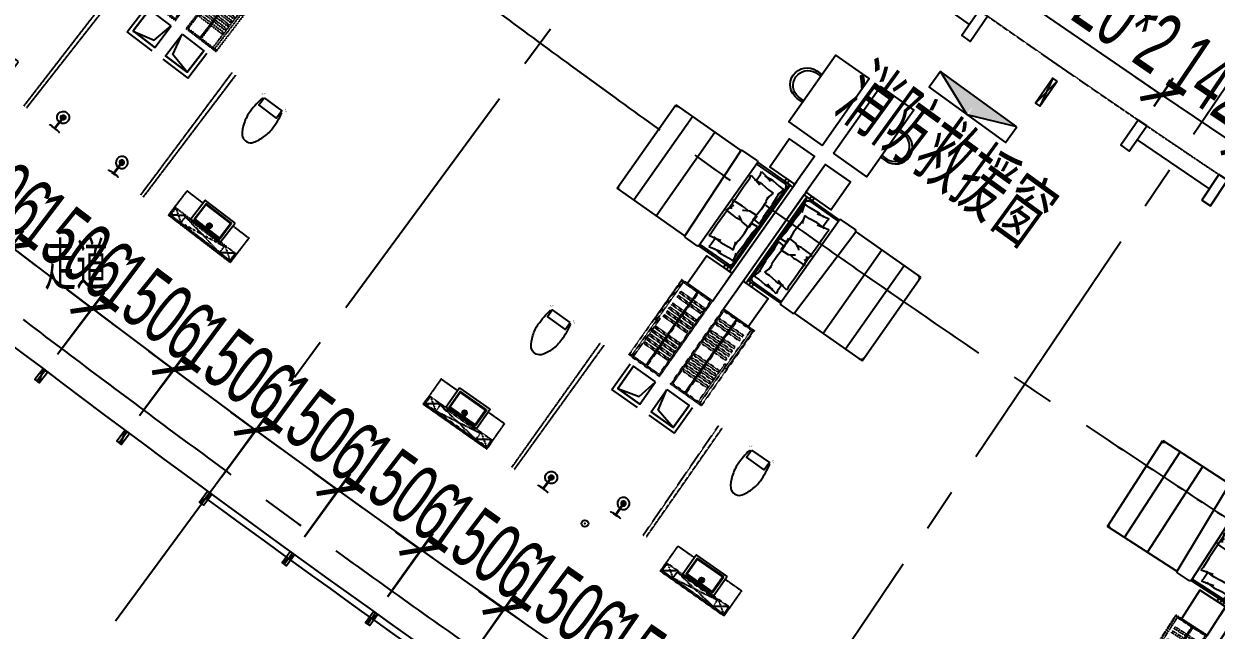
# Model space of a CAD drawing. Extents: x -668578 to 2331563, y -1202445 to 1620273.
# Drawn here: x 1021382 to 1038896, y 103657 to 112567 of the extents above; entities that cross this region are included whole.
import ezdxf

# ---------------------------------------------------------------- set-up
doc = ezdxf.new("R2010")
doc.units = 0
for name, pattern in [('CENTER2', [28.575, 19.05, -3.175, 3.175, -3.175]), ('DASH', [0.35, 0.25, -0.1]), ('XREF-ID.B3$0$DASH', [0.35, 0.25, -0.1])]:
    doc.linetypes.add(name, pattern=pattern)
doc.layers.get('0').update_dxf_attribs({"color": 8})
doc.layers.get('Defpoints').update_dxf_attribs({"color": 8})
for name, color, linetype in [('#文字', 8, 'Continuous'), ('#标注', 8, 'Continuous'), ('#轴线', 8, 'CENTER2'), ('A-AL', 8, 'Continuous'), ('A-BEAM-PLAN-C', 8, 'Continuous'), ('A-DIMS-50', 8, 'Continuous'), ('A-PUB_HATCH', 8, 'Continuous'), ('A-WIND-FRAM', 8, 'Continuous'), ('dim', 8, 'Continuous'), ('LVTRY', 8, 'Continuous'), ('外轮廓', 8, 'Continuous'), ('建-文字', 8, 'Continuous'), ('救援窗', 8, 'Continuous'), ('水-消防-消火栓-标识', 8, 'Continuous')]:
    doc.layers.add(name, color=color, linetype=linetype)
doc.layers.add('Def point', color=8, linetype='Continuous', plot=False)
doc.styles.add('JHZX', font='jrs.shx', dxfattribs={"width": 0.6, "bigfont": 'jhz.shx'})
doc.styles.add('XD2008', font='xd-hzs.shx', dxfattribs={"width": 0.7, "bigfont": 'xd-hztxt.shx'})
doc.styles.add('图纸文字', font='txt.shx', dxfattribs={"width": 0.5, "bigfont": 'HZTXT.shx'})
doc.dimstyles.new('JZBZ-300', dxfattribs={"dimscale": 300, "dimtxt": 3, "dimasz": 1.5, "dimexe": 1, "dimexo": 1, "dimgap": 0.5, "dimtad": 1, "dimdec": 0, "dimdsep": 46, "dimtxsty": 'JHZX', "dimblk1": 'ARCHTICK', "dimblk2": 'ARCHTICK', "dimsah": 1, "dimcen": 0, "dimclrd": 1, "dimclre": 1, "dimclrt": 2, "dimazin": 2, "dimtfac": 1, "dimtdec": 0, "dimtix": 1, "dimtmove": 0, "dimatfit": 3, "dimfxl": 0, "dimtolj": 1, "dimlwd": -1, "dimlwe": -1, "dimarcsym": 0})
doc.dimstyles.new('JZBZ-400', dxfattribs={"dimscale": 400, "dimtxt": 3, "dimasz": 1.5, "dimexe": 1, "dimexo": 1, "dimgap": 0.5, "dimtad": 1, "dimdec": 0, "dimdsep": 46, "dimtxsty": 'JHZX', "dimblk1": 'ARCHTICK', "dimblk2": 'ARCHTICK', "dimsah": 1, "dimcen": 0, "dimclrd": 1, "dimclre": 1, "dimclrt": 2, "dimazin": 2, "dimtfac": 1, "dimtdec": 0, "dimtix": 1, "dimtmove": 0, "dimatfit": 3, "dimfxl": 0, "dimtolj": 1, "dimlwd": -1, "dimlwe": -1, "dimarcsym": 0})

# ---------------------------------------------------------------- blocks, each defined once
blk = doc.blocks.new('_ARCHTICK')
at = {"color": 0, "linetype": 'ByBlock', "const_width": 0.15}
blk.add_lwpolyline([(-0.5, -0.5), (0.5, 0.5)], dxfattribs=at)
blk = doc.blocks.new('*D2918')
at = {"layer": '#标注', "ltscale": 300, "transparency": 16777216}
for p, q in [((52517, 44290), (60086, 50671)), ((174425, -21557), (175612, -11729))]:
    blk.add_line(p, q, dxfattribs=at)
blk.add_arc((197092, 166179), 179600, 220.13382, 263.11563, dxfattribs=at)
at = {"layer": 'Defpoints', "color": 0, "ltscale": 300, "transparency": 16777216}
for p in [(197092, 166179), (52212, 44032), (92699, 20035), (174378, -21955)]:
    blk.add_point(p, dxfattribs=at)
at = {"layer": '#标注', "ltscale": 300, "transparency": 16777216, "xscale": 600, "yscale": 600, "zscale": 600}
for p, rotation in [((59781, 50414), 130.1338192809486), ((175564, -12126), 353.1156299250185)]:
    blk.add_blockref('_ARCHTICK', p, dxfattribs=dict(at, rotation=rotation))
at = {"layer": '#标注', "ltscale": 300, "transparency": 16777216, "insert": (112118, 8861), "char_height": 1200, "attachment_point": 5, "rotation": 331.6247, "style": 'JHZX'}
blk.add_mtext('\\A1;42.98°', dxfattribs=at)
blk = doc.blocks.new('*D2939')
at = {"layer": '#标注', "ltscale": 300, "transparency": 16777216}
for p, q in [((-1773, -1481), (-9342, -7863)), ((165914, -92056), (164727, -101884))]:
    blk.add_line(p, q, dxfattribs=at)
blk.add_arc((197092, 166179), 269610, 220.13382, 263.11563, dxfattribs=at)
at = {"layer": 'Defpoints', "color": 0, "ltscale": 300, "transparency": 16777216}
for p in [(197092, 166179), (-1467, -1224), (40380, -53208), (165962, -91659)]:
    blk.add_point(p, dxfattribs=at)
at = {"layer": '#标注', "ltscale": 300, "transparency": 16777216, "xscale": 600, "yscale": 600, "zscale": 600}
for p, rotation in [((-9036, -7605), 130.1338192809485), ((164775, -101487), 353.1156299250187)]:
    blk.add_blockref('_ARCHTICK', p, dxfattribs=dict(at, rotation=rotation))
at = {"layer": '#标注', "ltscale": 300, "transparency": 16777216, "insert": (69342, -70334), "char_height": 1200, "attachment_point": 5, "rotation": 331.6247, "style": 'JHZX'}
blk.add_mtext('\\A1;42.98°', dxfattribs=at)
blk = doc.blocks.new('rgewg1500')
at = {"ltscale": 0.3}
for p, q in [((0, -2250), (0, -450)), ((150, -500), (20, -500)), ((100, -550), (100, -500)), ((150, -550), (150, -500)), ((0, -2100), (0, -550)), ((0, -550), (50, -550)), ((634, -550), (50, -550)), ((50, -2030), (50, -570)), ((70, -550), (150, -550)), ((75, -625), (75, -600)), ((114, -656), (87, -656)), ((87, -656), (108, -729)), ((172, -656), (114, -656)), ((297, -642), (172, -656)), ((341, -642), (297, -642)), ((407, -646), (318, -669)), ((429, -651), (341, -642)), ((445, -639), (407, -646)), ((505, -628), (445, -639)), ((495, -673), (505, -628)), ((496, -781), (495, -673)), ((633, -2045), (633, -555)), ((653, -535), (913, -535)), ((883, -2045), (933, -555)), ((2100, -550), (933, -550)), ((1400, -2050), (1400, -550)), ((1800, -2050), (1800, -550)), ((2100, -2050), (2100, -550)), ((107, -814), (99, -945)), ((108, -729), (107, -814)), ((108, -729), (123, -777)), ((210, -789), (183, -789)), ((183, -789), (204, -862)), ((204, -862), (203, -947)), ((204, -862), (219, -910)), ((268, -789), (210, -789)), ((393, -775), (268, -789)), ((437, -775), (393, -775)), ((503, -779), (414, -802)), ((525, -784), (437, -775)), ((541, -772), (503, -779)), ((601, -761), (541, -772)), ((591, -806), (601, -761)), ((593, -946), (591, -806)), ((99, -945), (94, -953)), ((94, -953), (101, -1054)), ((195, -953), (190, -1086)), ((203, -947), (195, -953)), ((592, -1148), (595, -973)), ((595, -973), (593, -946)), ((92, -1211), (89, -1272)), ((102, -1154), (92, -1211)), ((101, -1054), (102, -1154)), ((185, -1195), (314, -1203)), ((188, -1256), (185, -1195)), ((190, -1086), (198, -1187)), ((198, -1187), (198, -1287)), ((314, -1203), (354, -1226)), ((335, -1215), (407, -1203)), ((407, -1203), (442, -1206)), ((442, -1206), (553, -1209)), ((553, -1209), (595, -1210)), ((587, -1344), (592, -1148)), ((595, -1210), (609, -1210)), ((609, -1210), (596, -1236)), ((89, -1272), (198, -1265)), ((89, -1328), (198, -1335)), ((92, -1389), (89, -1328)), ((102, -1446), (92, -1389)), ((188, -1344), (185, -1405)), ((185, -1405), (314, -1397)), ((198, -1313), (188, -1256)), ((198, -1287), (188, -1344)), ((198, -1413), (198, -1313)), ((314, -1397), (354, -1374)), ((335, -1385), (407, -1397)), ((354, -1226), (392, -1249)), ((354, -1374), (392, -1351)), ((392, -1249), (403, -1258)), ((392, -1351), (403, -1342)), ((407, -1397), (442, -1394)), ((442, -1394), (553, -1391)), ((553, -1391), (595, -1390)), ((567, -1279), (558, -1266)), ((567, -1321), (558, -1334)), ((582, -1278), (567, -1321)), ((582, -1322), (567, -1279)), ((596, -1236), (582, -1278)), ((596, -1364), (582, -1322)), ((587, -1256), (592, -1452)), ((595, -1390), (609, -1390)), ((609, -1390), (596, -1364)), ((94, -1647), (101, -1546)), ((101, -1546), (102, -1446)), ((190, -1514), (198, -1413)), ((195, -1647), (190, -1514)), ((592, -1452), (595, -1627)), ((99, -1655), (94, -1647)), ((107, -1786), (99, -1655)), ((183, -1811), (204, -1738)), ((203, -1653), (195, -1647)), ((204, -1738), (203, -1653)), ((204, -1738), (219, -1690)), ((593, -1654), (591, -1794)), ((595, -1627), (593, -1654)), ((87, -1944), (108, -1871)), ((108, -1871), (107, -1786)), ((108, -1871), (123, -1823)), ((210, -1811), (183, -1811)), ((268, -1811), (210, -1811)), ((393, -1825), (268, -1811)), ((437, -1825), (393, -1825)), ((503, -1821), (414, -1798)), ((525, -1816), (437, -1825)), ((496, -1819), (495, -1927)), ((541, -1828), (503, -1821)), ((601, -1839), (541, -1828)), ((591, -1794), (601, -1839)), ((0, -2100), (50, -2100)), ((20, -2100), (150, -2100)), ((50, -2050), (634, -2050)), ((50, -2050), (50, -2050)), ((150, -2050), (70, -2050)), ((75, -2025), (75, -1975)), ((114, -1944), (87, -1944)), ((100, -2100), (100, -2050)), ((172, -1944), (114, -1944)), ((150, -2100), (150, -2050)), ((297, -1958), (172, -1944)), ((341, -1958), (297, -1958)), ((407, -1954), (318, -1931)), ((429, -1949), (341, -1958)), ((445, -1961), (407, -1954)), ((505, -1972), (445, -1961)), ((495, -1927), (505, -1972)), ((653, -2065), (863, -2065)), ((883, -2050), (2100, -2050))]:
    blk.add_line(p, q, dxfattribs=at)
for points in [[(0, -500), (450, -500), (450, 0), (0, 0)], [(0, -2100), (450, -2100), (450, -2600), (0, -2600)]]:
    blk.add_lwpolyline(points, close=True, dxfattribs=at)
blk.add_lwpolyline([(50, -2100), (50, -550)], dxfattribs=at)
blk.add_lwpolyline([(633, -2025), (125, -2025, -0.414214), (75, -1975), (75, -625, -0.414214), (125, -575), (633, -575)], format="xyb", dxfattribs=at)
for centre, radius, start, end in [((20, -520), 20, 90, 180), ((70, -570), 20, 90, 180), ((50, -600), 25, 0, 90), ((653, -555), 20, 90, 180), ((913, -555), 20, 0, 90), ((2050, -600), 50, 0, 90), ((20, -2080), 20, 180, 270), ((50, -2025), 25, 270, 0), ((70, -2030), 20, 180, 270), ((653, -2045), 20, 180, 270), ((863, -2045), 20, 270, 0), ((2050, -2000), 50, 270, 0)]:
    blk.add_arc(centre, radius, start, end, dxfattribs=at)
blk = doc.blocks.new('hevrgctv')
blk.add_lwpolyline([(0, 0), (1200, 0), (1200, -600), (0, -600)], close=True)
for points in [[(353, -600), (353, -696, 0.999944), (848, -696), (848, -600)], [(380, -600), (380, -696, 0.90396), (820, -696), (820, -600)]]:
    blk.add_lwpolyline(points, format="xyb")
blk = doc.blocks.new('Swcwrv4tv')
at = {"linetype": 'XREF-ID.B3$0$DASH', "ltscale": 0.3}
for p, q in [((20, -240), (1330, -240)), ((20, -250), (1330, -250)), ((20, -260), (1330, -260))]:
    blk.add_line(p, q, dxfattribs=at)
for points in [[(0, 0), (0, -550), (1350, -550), (1350, 0)], [(20, -20), (20, -550), (1330, -550), (1330, -20)], [(149, -460), (149, -40), (179, -40), (179, -460)], [(219, -460), (219, -40), (249, -40), (249, -460)], [(359, -460), (359, -40), (389, -40), (389, -460)], [(429, -460), (429, -40), (459, -40), (459, -460)], [(499, -460), (499, -40), (529, -40), (529, -460)], [(569, -460), (569, -40), (599, -40), (599, -460)], [(779, -460), (779, -40), (809, -40), (809, -460)], [(849, -460), (849, -40), (879, -40), (879, -460)], [(919, -460), (919, -40), (949, -40), (949, -460)], [(989, -460), (989, -40), (1019, -40), (1019, -460)], [(1059, -460), (1059, -40), (1089, -40), (1089, -460)], [(20, -540), (700, -540), (700, -510), (20, -510)], [(1330, -480), (650, -480), (650, -510), (1330, -510)]]:
    blk.add_lwpolyline(points, close=True, dxfattribs=at)
blk = doc.blocks.new('XREF-ID.ABCD$0$马桶')
at = {"ltscale": 0.5}
for points, format in [([(-188, 30, 10, 0, 0), (-195, 0, 0, 0, 0.053113), (-225, -286, 0, 0, 0.094029), (-192, -490, 0, 0, 0.0979), (-106, -658, 0, 0, 0.39929), (106, -658, 0, 0, 0.087816), (192, -490, 0, 0, 0.089191), (225, -305, 0, 0, 0.054931), (195, 0, 0, 10, 0), (188, 30, 10, 10, 0)], "xyseb"), ([(224, 0, 10, 0, 0), (195, 0, 0, 0, 0), (-195, 0, 0, 10, 0), (-225, 0, 10, 10, 0)], "xyseb"), ([(-180, -50, 0.049028), (-205, -306, 0.094674), (-173, -505, 0.097919), (-90, -666, 0.382959), (90, -666, 0.087635), (173, -504, 0.08979), (205, -325, 0.05091), (180, -50, 0.046704)], "xyb")]:
    blk.add_lwpolyline(points, format=format, dxfattribs=at)
for points in [[(-160, -50), (-180, -50)], [(180, -50), (160, -50)]]:
    blk.add_lwpolyline(points, dxfattribs=at)
blk.add_lwpolyline([(-160, -30), (160, -30), (160, -160), (-160, -160)], close=True, dxfattribs=at)
blk = doc.blocks.new('XREF-ID.ABCD$0$DSAFAS124SDA')
at = {"ltscale": 0.5}
for p, q in [((18910, 19911), (18900, 19911)), ((18900, 19849), (18910, 19849)), ((18910, 19849), (18910, 19911)), ((18910, 19890), (18930, 19890)), ((18910, 19870), (18930, 19870)), ((18930, 19870), (18930, 19890)), ((18930, 19885), (19115, 19885)), ((18930, 19875), (19115, 19875))]:
    blk.add_line(p, q, dxfattribs=at)
for points in [[(18900, 19965), (18910, 19965), (18915, 19935), (18915, 19890)], [(18915, 19870), (18915, 19825), (18910, 19795), (18900, 19795)]]:
    blk.add_lwpolyline(points, dxfattribs=at)
for radius, start, end in [(89.5, 183.2025, 176.7975), (35, 188.2132, 171.7868), (9, 213.749, 146.251), (5, 270, 90)]:
    blk.add_arc((19115, 19880), radius, start, end, dxfattribs=at)
blk = doc.blocks.new('XREF-ID.ABCD$0$A$C1BB74E00')
at = {"ltscale": 0.5}
for p, q in [((113, 352), (577, 352)), ((108, 347), (108, 69)), ((117, 79), (117, 336)), ((120, 339), (570, 339)), ((302, 290), (388, 290)), ((345, 333), (345, 247)), ((573, 79), (573, 336)), ((582, 347), (582, 69)), ((577, 64), (113, 64)), ((570, 76), (120, 76))]:
    blk.add_line(p, q, dxfattribs=at)
blk.add_lwpolyline([(70, 378), (70, 35, 0.414214), (75, 30), (615, 30, 0.414214), (620, 35), (620, 378)], format="xyb", dxfattribs=at)
blk.add_lwpolyline([(70, 378), (620, 378)], dxfattribs=at)
for radius in [37.5, 26]:
    blk.add_circle((345, 290), radius, dxfattribs=at)
for centre, radius, start, end in [((113, 347), 5, 90, 180), ((577, 347), 5, 0, 90), ((120, 336), 3, 90, 180), ((570, 336), 3, 0, 90), ((113, 69), 5, 180, 270), ((120, 79), 3, 180, 270), ((570, 79), 3, 270, 0), ((577, 69), 5, 270, 0)]:
    blk.add_arc(centre, radius, start, end, dxfattribs=at)
blk = doc.blocks.new('nnnnhn')
at = {"linetype": 'XREF-ID.B3$0$DASH', "ltscale": 0.3}
for p, q in [((1140, 0), (0, 0)), ((0, 0), (0, -450)), ((0, 0), (1140, 0)), ((0, -150), (0, 0)), ((1140, -450), (1140, 0)), ((1140, 0), (1140, -150)), ((1140, -150), (0, -150)), ((20, -20), (1120, -20)), ((20, -150), (20, -20)), ((20, -150), (210, -20)), ((210, -150), (20, -20)), ((1120, -150), (20, -150)), ((210, -20), (210, -150)), ((930, -130), (210, -20)), ((210, -130), (930, -20)), ((210, -130), (930, -130)), ((930, -20), (930, -150)), ((1120, -150), (930, -20)), ((930, -150), (1120, -20)), ((1120, -20), (1120, -150)), ((0, -450), (295, -450)), ((845, -450), (1140, -450))]:
    blk.add_line(p, q, dxfattribs=at)
at = {"linetype": 'DASH', "ltscale": 0.5}
blk.add_lwpolyline([(845, -450), (1140, -450), (1140, 0), (0, 0), (0, -450), (295, -450)], dxfattribs=at)
at = {"color": 8, "linetype": 'DASH', "ltscale": 0.5, "extrusion": (0, 0, -1), "zscale": -1}
blk.add_blockref('XREF-ID.ABCD$0$A$C1BB74E00', (-915, -530), dxfattribs=at)
blk = doc.blocks.new('nbhfgfgdfd')
at = {"layer": 'A-BEAM-PLAN-C'}
for p, q in [((-3231, -3962), (-3001, -3635)), ((-2904, -4192), (-3231, -3962))]:
    blk.add_line(p, q, dxfattribs=at)
blk.add_lwpolyline([(-2674, -3865), (-3001, -3635), (-3231, -3962), (-2904, -4192)], close=True, dxfattribs=at)
at = {"layer": 'A-DIMS-50'}
blk.add_lwpolyline([(-3230, -3963), (-2916, -4083), (-2674, -3865)], dxfattribs=at)
at = {"layer": 'LVTRY', "linetype": 'DASH'}
for p, q in [((-4786, -5122), (-3484, -3292)), ((-4747, -5151), (-3431, -3329))]:
    blk.add_line(p, q, dxfattribs=at)
at = {"layer": 'LVTRY', "linetype": 'Continuous'}
for p, q in [((-3315, -3977), (-3050, -3600)), ((-2939, -4242), (-3315, -3977))]:
    blk.add_line(p, q, dxfattribs=at)
at = {"layer": 'Def point'}
for name, p, xscale, rotation in [('hevrgctv', (-227, -391), -0.9999999999999997, 234.8381980933406), ('rgewg1500', (-342, -554), -0.9999999999999993, 324.8381980933277)]:
    blk.add_blockref(name, p, dxfattribs=dict(at, xscale=xscale, rotation=rotation))
at = {"layer": 'Def point', "rotation": 234.8381980933318}
blk.add_blockref('Swcwrv4tv', (-1839, -2680), dxfattribs=at)
at = {"layer": 'LVTRY', "color": 8, "linetype": 'Continuous', "xscale": -0.9999999999999997, "rotation": 324.3726966578156}
blk.add_blockref('XREF-ID.ABCD$0$马桶', (-4041, -2875), dxfattribs=at)
at = {"layer": 'LVTRY', "color": 8, "linetype": 'Continuous', "rotation": 144.8381980911871}
blk.add_blockref('nnnnhn', (-5153, -4850), dxfattribs=at)
at = {"layer": 'LVTRY', "linetype": 'DASH', "ltscale": 0.5, "extrusion": (0, 0, -1), "zscale": -1, "rotation": 125.7939342136827}
blk.add_blockref('XREF-ID.ABCD$0$DSAFAS124SDA', (31513, -9150), dxfattribs=at)
blk = doc.blocks.new('gtbtgtbrbgb')
blk.add_line((-54, -271), (979, -1029))
for points in [[(97, -74), (-173, -433), (-293, -343), (-23, 17)], [(1248, -918), (985, -1283), (864, -1195), (1126, -831)]]:
    blk.add_lwpolyline(points, close=True)
blk = doc.blocks.new('幕墙分隔')
for p, q in [((-40, -100), (40, 100)), ((0, 100), (0, -100))]:
    blk.add_line(p, q)
blk.add_lwpolyline([(-40, 100), (40, 100), (40, -100), (-40, -100)], close=True)
blk = doc.blocks.new('rbbnynytnyt')
for p, q in [((0, 0), (80, -450)), ((80, 0), (0, -450))]:
    blk.add_line(p, q)
blk.add_lwpolyline([(0, 0), (80, 0), (80, -450), (0, -450)], close=True)
blk = doc.blocks.new('立管-R75-1')
at = {"linetype": 'Continuous'}
blk.add_circle((0, 0), 75, dxfattribs=at)
blk.add_point((0, 0), dxfattribs=at)
blk = doc.blocks.new('*D2311')
at = {"layer": '#标注', "color": 1, "ltscale": 300, "transparency": 16777216}
for p, q in [((1038094, 111525), (1037721, 111777)), ((1037982, 111359), (1038262, 111774)), ((1038094, 111525), (1039277, 110727)), ((1039165, 110560), (1039445, 110975)), ((1039277, 110727), (1039650, 110475))]:
    blk.add_line(p, q, dxfattribs=at)
at = {"layer": 'Defpoints', "color": 0, "ltscale": 300, "transparency": 16777216}
for p in [(1037814, 111110), (1039277, 110727), (1038997, 110311)]:
    blk.add_point(p, dxfattribs=at)
at = {"layer": '#标注', "color": 1, "ltscale": 300, "transparency": 16777216, "xscale": 450, "yscale": 450, "zscale": 450}
for p, rotation in [((1038094, 111525), 325.9822199262195), ((1039277, 110727), 145.9822199262195)]:
    blk.add_blockref('_ARCHTICK', p, dxfattribs=dict(at, rotation=rotation))
at = {"layer": '#标注', "color": 2, "ltscale": 300, "transparency": 16777216, "insert": (1039021, 111623), "char_height": 900, "attachment_point": 5, "rotation": 325.9822, "style": 'JHZX'}
blk.add_mtext('\\A1;1428', dxfattribs=at)
blk = doc.blocks.new('*D2422')
at = {"layer": 'Defpoints', "color": 0, "ltscale": 300, "transparency": 16777216}
for p in [(1035476, 112722), (1038096, 111520), (1037814, 111110)]:
    blk.add_point(p, dxfattribs=at)
at = {"layer": 'dim', "color": 1, "ltscale": 300, "transparency": 16777216}
for p, q in [((1035646, 112969), (1035928, 113379)), ((1035758, 113132), (1038096, 111520)), ((1037984, 111357), (1038266, 111767))]:
    blk.add_line(p, q, dxfattribs=at)
at = {"layer": 'dim', "color": 1, "ltscale": 300, "transparency": 16777216, "xscale": 450, "yscale": 450, "zscale": 450}
for p, rotation in [((1035758, 113132), 145.4168451730935), ((1038096, 111520), 325.4168451730935)]:
    blk.add_blockref('_ARCHTICK', p, dxfattribs=dict(at, rotation=rotation))
at = {"layer": 'dim', "color": 2, "ltscale": 300, "transparency": 16777216, "insert": (1037268, 112820), "char_height": 900, "attachment_point": 5, "rotation": 325.4168, "style": 'JHZX'}
blk.add_mtext('\\A1;1420*2', dxfattribs=at)
blk = doc.blocks.new('*D1530')
at = {"layer": '#标注', "ltscale": 300, "transparency": 16777216}
for p, q in [((1019488, 109542), (1020185, 110446)), ((1020002, 110208), (1019645, 110483)), ((1020002, 110208), (1021194, 109289)), ((1020681, 108623), (1021377, 109527)), ((1021194, 109289), (1021551, 109015))]:
    blk.add_line(p, q, dxfattribs=at)
at = {"layer": 'Defpoints', "color": 0, "ltscale": 300, "transparency": 16777216}
for p in [(1019305, 109304), (1021194, 109289), (1020498, 108385)]:
    blk.add_point(p, dxfattribs=at)
at = {"layer": '#标注', "ltscale": 300, "transparency": 16777216, "xscale": 450, "yscale": 450, "zscale": 450}
for p, rotation in [((1020002, 110208), 322.3875313363378), ((1021194, 109289), 142.3875313363378)]:
    blk.add_blockref('_ARCHTICK', p, dxfattribs=dict(at, rotation=rotation))
at = {"layer": '#标注', "ltscale": 300, "transparency": 16777216, "insert": (1020964, 110224), "char_height": 900, "attachment_point": 5, "rotation": 322.3875, "style": 'JHZX'}
blk.add_mtext('\\A1;1506', dxfattribs=at)
blk = doc.blocks.new('*D1531')
at = {"layer": '#标注', "ltscale": 300, "transparency": 16777216}
for p, q in [((1020679, 108624), (1021370, 109532)), ((1021189, 109293), (1020830, 109566)), ((1021189, 109293), (1022387, 108382)), ((1021878, 107713), (1022569, 108621)), ((1022387, 108382), (1022746, 108110))]:
    blk.add_line(p, q, dxfattribs=at)
at = {"layer": 'Defpoints', "color": 0, "ltscale": 300, "transparency": 16777216}
for p in [(1020498, 108385), (1022387, 108382), (1021697, 107474)]:
    blk.add_point(p, dxfattribs=at)
at = {"layer": '#标注', "ltscale": 300, "transparency": 16777216, "xscale": 450, "yscale": 450, "zscale": 450}
for p, rotation in [((1021189, 109293), 322.7647802908722), ((1022387, 108382), 142.7647802908722)]:
    blk.add_blockref('_ARCHTICK', p, dxfattribs=dict(at, rotation=rotation))
at = {"layer": '#标注', "ltscale": 300, "transparency": 16777216, "insert": (1022151, 109316), "char_height": 900, "attachment_point": 5, "rotation": 322.7648, "style": 'JHZX'}
blk.add_mtext('\\A1;1506', dxfattribs=at)
blk = doc.blocks.new('*D1532')
at = {"layer": '#标注', "ltscale": 300, "transparency": 16777216}
for p, q in [((1021877, 107714), (1022562, 108627)), ((1022382, 108387), (1022022, 108657)), ((1022382, 108387), (1023586, 107484)), ((1023082, 106810), (1023766, 107724)), ((1023586, 107484), (1023946, 107214))]:
    blk.add_line(p, q, dxfattribs=at)
at = {"layer": 'Defpoints', "color": 0, "ltscale": 300, "transparency": 16777216}
for p in [(1021697, 107474), (1023586, 107484), (1022902, 106570)]:
    blk.add_point(p, dxfattribs=at)
at = {"layer": '#标注', "ltscale": 300, "transparency": 16777216, "xscale": 450, "yscale": 450, "zscale": 450}
for p, rotation in [((1022382, 108387), 323.1420292454061), ((1023586, 107484), 143.1420292454062)]:
    blk.add_blockref('_ARCHTICK', p, dxfattribs=dict(at, rotation=rotation))
at = {"layer": '#标注', "ltscale": 300, "transparency": 16777216, "insert": (1023344, 108415), "char_height": 900, "attachment_point": 5, "rotation": 323.142, "style": 'JHZX'}
blk.add_mtext('\\A1;1506', dxfattribs=at)
blk = doc.blocks.new('*D1533')
at = {"layer": '#标注', "ltscale": 300, "transparency": 16777216}
for p, q in [((1023080, 106811), (1023759, 107729)), ((1023581, 107488), (1023219, 107755)), ((1023581, 107488), (1024791, 106593)), ((1024291, 105916), (1024969, 106834)), ((1024791, 106593), (1025153, 106325))]:
    blk.add_line(p, q, dxfattribs=at)
at = {"layer": 'Defpoints', "color": 0, "ltscale": 300, "transparency": 16777216}
for p in [(1022902, 106570), (1024791, 106593), (1024113, 105675)]:
    blk.add_point(p, dxfattribs=at)
at = {"layer": '#标注', "ltscale": 300, "transparency": 16777216, "xscale": 450, "yscale": 450, "zscale": 450}
for p, rotation in [((1023581, 107488), 323.5192781999383), ((1024791, 106593), 143.5192781999383)]:
    blk.add_blockref('_ARCHTICK', p, dxfattribs=dict(at, rotation=rotation))
at = {"layer": '#标注', "ltscale": 300, "transparency": 16777216, "insert": (1024543, 107523), "char_height": 900, "attachment_point": 5, "rotation": 323.5193, "style": 'JHZX'}
blk.add_mtext('\\A1;1506', dxfattribs=at)
blk = doc.blocks.new('*D1534')
at = {"layer": '#标注', "ltscale": 300, "transparency": 16777216}
for p, q in [((1024290, 105917), (1024962, 106839)), ((1024785, 106597), (1024422, 106862)), ((1024785, 106597), (1026002, 105710)), ((1025506, 105030), (1026179, 105952)), ((1026002, 105710), (1026365, 105445))]:
    blk.add_line(p, q, dxfattribs=at)
at = {"layer": 'Defpoints', "color": 0, "ltscale": 300, "transparency": 16777216}
for p in [(1024113, 105675), (1026002, 105710), (1025329, 104788)]:
    blk.add_point(p, dxfattribs=at)
at = {"layer": '#标注', "ltscale": 300, "transparency": 16777216, "xscale": 450, "yscale": 450, "zscale": 450}
for p, rotation in [((1024785, 106597), 323.8965271544735), ((1026002, 105710), 143.8965271544735)]:
    blk.add_blockref('_ARCHTICK', p, dxfattribs=dict(at, rotation=rotation))
at = {"layer": '#标注', "ltscale": 300, "transparency": 16777216, "insert": (1025747, 106638), "char_height": 900, "attachment_point": 5, "rotation": 323.8965, "style": 'JHZX'}
blk.add_mtext('\\A1;1506', dxfattribs=at)
blk = doc.blocks.new('*D1535')
at = {"layer": '#标注', "ltscale": 300, "transparency": 16777216}
for p, q in [((1025996, 105714), (1025631, 105977)), ((1025505, 105031), (1026171, 105957)), ((1025996, 105714), (1027218, 104835)), ((1026727, 104152), (1027394, 105078)), ((1027218, 104835), (1027584, 104572))]:
    blk.add_line(p, q, dxfattribs=at)
at = {"layer": 'Defpoints', "color": 0, "ltscale": 300, "transparency": 16777216}
for p in [(1025330, 104787), (1027218, 104835), (1026552, 103908)]:
    blk.add_point(p, dxfattribs=at)
at = {"layer": '#标注', "ltscale": 300, "transparency": 16777216, "xscale": 450, "yscale": 450, "zscale": 450}
for p, rotation in [((1025996, 105714), 324.273776109007), ((1027218, 104835), 144.273776109007)]:
    blk.add_blockref('_ARCHTICK', p, dxfattribs=dict(at, rotation=rotation))
at = {"layer": '#标注', "ltscale": 300, "transparency": 16777216, "insert": (1026958, 105761), "char_height": 900, "attachment_point": 5, "rotation": 324.2738, "style": 'JHZX'}
blk.add_mtext('\\A1;1506', dxfattribs=at)
blk = doc.blocks.new('*D1536')
at = {"layer": '#标注', "ltscale": 300, "transparency": 16777216}
for p, q in [((1026726, 104153), (1027386, 105084)), ((1027213, 104839), (1026845, 105099)), ((1027213, 104839), (1028441, 103968)), ((1027954, 103282), (1028614, 104212)), ((1028441, 103968), (1028808, 103707))]:
    blk.add_line(p, q, dxfattribs=at)
at = {"layer": 'Defpoints', "color": 0, "ltscale": 300, "transparency": 16777216}
for p in [(1026552, 103908), (1028441, 103968), (1027780, 103037)]:
    blk.add_point(p, dxfattribs=at)
at = {"layer": '#标注', "ltscale": 300, "transparency": 16777216, "xscale": 450, "yscale": 450, "zscale": 450}
for p, rotation in [((1027213, 104839), 324.6510250635394), ((1028441, 103968), 144.6510250635394)]:
    blk.add_blockref('_ARCHTICK', p, dxfattribs=dict(at, rotation=rotation))
at = {"layer": '#标注', "ltscale": 300, "transparency": 16777216, "insert": (1028174, 104893), "char_height": 900, "attachment_point": 5, "rotation": 324.651, "style": 'JHZX'}
blk.add_mtext('\\A1;1506', dxfattribs=at)
blk = doc.blocks.new('*D1537')
at = {"layer": '#标注', "ltscale": 300, "transparency": 16777216}
for p, q in [((1027952, 103282), (1028607, 104218)), ((1028435, 103972), (1028066, 104230)), ((1028435, 103972), (1029668, 103109)), ((1029186, 102419), (1029840, 103355)), ((1029668, 103109), (1030037, 102851))]:
    blk.add_line(p, q, dxfattribs=at)
at = {"layer": 'Defpoints', "color": 0, "ltscale": 300, "transparency": 16777216}
for p in [(1027781, 103037), (1029668, 103109), (1029014, 102174)]:
    blk.add_point(p, dxfattribs=at)
at = {"layer": '#标注', "ltscale": 300, "transparency": 16777216, "xscale": 450, "yscale": 450, "zscale": 450}
for p, rotation in [((1028435, 103972), 325.0282740180741), ((1029668, 103109), 145.0282740180741)]:
    blk.add_blockref('_ARCHTICK', p, dxfattribs=dict(at, rotation=rotation))
at = {"layer": '#标注', "ltscale": 300, "transparency": 16777216, "insert": (1029396, 104032), "char_height": 900, "attachment_point": 5, "rotation": 325.0283, "style": 'JHZX'}
blk.add_mtext('\\A1;1506', dxfattribs=at)
blk = doc.blocks.new('*D1538')
at = {"layer": '#标注', "ltscale": 300, "transparency": 16777216}
for p, q in [((1029185, 102420), (1029833, 103360)), ((1029663, 103113), (1029292, 103368)), ((1029663, 103113), (1030902, 102258)), ((1030424, 101566), (1031072, 102505)), ((1030902, 102258), (1031272, 102003))]:
    blk.add_line(p, q, dxfattribs=at)
at = {"layer": 'Defpoints', "color": 0, "ltscale": 300, "transparency": 16777216}
for p in [(1029015, 102173), (1030902, 102258), (1030254, 101319)]:
    blk.add_point(p, dxfattribs=at)
at = {"layer": '#标注', "ltscale": 300, "transparency": 16777216, "xscale": 450, "yscale": 450, "zscale": 450}
for p, rotation in [((1029663, 103113), 325.4055229726086), ((1030902, 102258), 145.4055229726086)]:
    blk.add_blockref('_ARCHTICK', p, dxfattribs=dict(at, rotation=rotation))
at = {"layer": '#标注', "ltscale": 300, "transparency": 16777216, "insert": (1030623, 103179), "char_height": 900, "attachment_point": 5, "rotation": 325.4055, "style": 'JHZX'}
blk.add_mtext('\\A1;1506', dxfattribs=at)
blk = doc.blocks.new('A$C6e55dde9')
at = {"layer": '救援窗'}
h = blk.add_hatch(color=256, dxfattribs=at)
edge = h.paths.add_edge_path()
edge.add_arc((-839, -143), 839, 350.4779, 360)
edge.add_arc((839, -143), 839, 180, 189.5221)
edge.add_line((12, -282), (693, 0))
edge.add_line((693, 0), (-693, 0))
edge.add_line((-693, 0), (-12, -282))
edge = h.paths.add_edge_path()
edge.add_line((-12, -282), (0, -287))
edge.add_line((0, -287), (12, -282))
edge.add_arc((839, -143), 839, 180, 189.5221, ccw=False)
edge.add_arc((-839, -143), 839, -9.5221, 0, ccw=False)
blk.add_lwpolyline([(693, 0), (-693, 0), (-693, -287), (693, -287)], close=True, dxfattribs=at)
blk.add_lwpolyline([(693, 0), (0, -287), (-693, 0)], dxfattribs=at)
blk = doc.blocks.new('A$Cf5e5299f')
at = {"layer": '#标注', "ltscale": 300}
blk.add_blockref('A$C6e55dde9', (0, 0), dxfattribs=at)
at = {"layer": '#文字', "style": '图纸文字', "width": 0.7}
blk.add_text('消防救援窗', height=1000, dxfattribs=at).set_placement((-1646, -1458))
blk = doc.blocks.new('DSGDFG')
at = {"layer": '#标注', "ltscale": 300}
blk.add_arc((197092.2, 166179.2), 257800, 220.136073, 263.11563, dxfattribs=at)
at = {"layer": '#轴线', "ltscale": 200}
for p, q in [((43365.9, -43147.5), (84924.4, 13442)), ((91040.7, 9133.5), (51745.5, -49056.6))]:
    blk.add_line(p, q, dxfattribs=at)
for radius in [206950, 212800, 220600, 228400, 236200, 244000, 251800, 257800]:
    blk.add_arc((197092.2, 166179.2), radius, 218.438892, 265.140584, dxfattribs=at)
at = {"layer": '#标注', "ltscale": 300}
for base, p1, p2, picture, middle in [((40379.7, -53208.3), (-1467, -1223.5), (165961.7, -91658.5), '*D2939', (69341.6, -70334.5)), ((92698.6, 20034.9), (52211.6, 44032.2), (174377.5, -21954.5), '*D2918', (112118.4, 8861.3))]:
    dim = blk.add_angular_dim_3p(base=base, center=(197092.1, 166179.2), p1=p1, p2=p2, dimstyle='JZBZ-400', override={"dimclrd": 256, "dimclre": 256, "dimclrt": 256}, dxfattribs=at)
    dim.commit()
    dim.dimension.update_dxf_attribs({"geometry": picture, "text_midpoint": middle})
blk = doc.blocks.new('QWERTT')
at = {"layer": '#标注', "ltscale": 300}
dim = blk.add_aligned_dim(p1=(1037813.8, 111110.2), p2=(1038997.3, 110311.5), distance=500.8, dimstyle='JZBZ-300', dxfattribs=at)
dim.commit()
dim.dimension.update_dxf_attribs({"geometry": '*D2311', "text_midpoint": (1039021.4, 111623.2)})
at = {"layer": 'dim', "ltscale": 300}
dim = blk.add_aligned_dim(p1=(1035475.6, 112722.2), p2=(1037813.8, 111110.2), distance=497.4, text='1420*2', dimstyle='JZBZ-300', dxfattribs=at)
dim.commit()
dim.dimension.update_dxf_attribs({"geometry": '*D2422', "text_midpoint": (1037267.6, 112819.7)})

msp = doc.modelspace()

# ---------------------------------------------------------------- linework, layer by layer
at = {"layer": 'A-AL'}
msp.add_lwpolyline([(1118355.3, 81975.4, 0.1374564), (1116892.4, 82729.6, -0.1495092), (1008196, 142063.6, 0.4157146), (1003871.8, 142100.4), (971684.6, 110294.9, 0.412976), (971649.8, 105990.9, 0.1494419), (1106711.2, 32398.8, 0.3779271), (1110215.5, 34407.4)], format="xyb", dxfattribs=at)
at = {"layer": 'A-AL', "linetype": 'DASH'}
msp.add_lwpolyline([(1007464.8, 131779.9), (981168.2, 103658.7, 0.4125655), (981313.8, 99348.1, 0.1401637), (1109094.2, 33959.9, 0.4129138), (1112673.3, 36349.1), (1121228.6, 78745, 0.4158512), (1118825.4, 82341.4, -0.0570612), (1072922.5, 96920.6, 0.041227), (1069111, 98265, 0.0515723), (1064119.6, 99038.1), (1062567.6, 99116.7, -0.1166495), (1052200.4, 102130.1, -0.0581911), (1011774.8, 131925.5, 0.4145967)], format="xyb", close=True, dxfattribs=at)
at = {"layer": 'A-AL'}
msp.add_arc((1159541, 290089.2), 228900, 233.707022, 235.969223, dxfattribs=at)
for p in [(1021635.5, 107394.7), (1022840.7, 106491.2), (1025268.8, 104708), (1026491.6, 103828.4)]:
    msp.add_point(p, dxfattribs=at)
at = {"layer": 'A-BEAM-PLAN-C'}
for p, q in [((1030595.4, 106864.1), (1030922.4, 106633.7)), ((1030922.4, 106633.7), (1031152.8, 106960.7))]:
    msp.add_line(p, q, dxfattribs=at)
msp.add_lwpolyline([(1030825.7, 107191.1), (1031152.8, 106960.7), (1030922.4, 106633.7), (1030595.4, 106864.1)], close=True, dxfattribs=at)
at = {"layer": 'A-DIMS-50'}
msp.add_lwpolyline([(1030921.3, 106634.5), (1030702.1, 106889.9), (1030825.7, 107191.1)], dxfattribs=at)
at = {"layer": 'dim', "ltscale": 300}
msp.add_arc((1159499.2, 290030.6), 228728.1, 231.443861, 237.419164, dxfattribs=at)
at = {"layer": 'LVTRY', "linetype": 'Continuous'}
for p, q in [((1030936.9, 106550.1), (1031202.2, 106926.8)), ((1030560.8, 106815.1), (1030936.9, 106550.1))]:
    msp.add_line(p, q, dxfattribs=at)
at = {"layer": 'LVTRY', "linetype": 'DASH'}
for p, q in [((1030481.5, 105051.4), (1031585.9, 106658.6)), ((1030523.3, 105022.2), (1031638.4, 106622))]:
    msp.add_line(p, q, dxfattribs=at)
at = {"layer": '外轮廓', "color": 3}
for points in [[(1074437.6, 95756.9, -0.0962245), (1007874.3, 141748.9, 0.4157146), (1004188.1, 141780.3), (972000.9, 109974.8, 0.412976), (971971.2, 106305.8, 0.1494419), (1106801.6, 32839.7, 0.3546026), (1109712.2, 34352.5, 0.3546026)], [(1069984.6, 97547.9, -0.0905266), (1007731.4, 141609.1, 0.4157146), (1004328.7, 141638.1), (972141.5, 109832.6, 0.412976), (972114.1, 106445.8, 0.1494419), (1106841.7, 33035.6, 0.3452345), (1109495.6, 34359.2)]]:
    msp.add_lwpolyline(points, format="xyb", dxfattribs=at)

# ---------------------------------------------------------------- block references
at = {"layer": '#标注'}
for name, p in [('QWERTT', (0, 0)), ('DSGDFG', (962448.9, 123910))]:
    msp.add_blockref(name, p, dxfattribs=at)
at = {"layer": '#标注', "ltscale": 300, "rotation": 324.0583595878531}
msp.add_blockref('A$Cf5e5299f', (1035408.3, 111461.6), dxfattribs=at)
at = {"layer": 'A-AL', "xscale": -1}
for p, rotation in [((1035514.4, 112696.2), 288.4681279559896), ((1039036.6, 110286.3), 289.6499851148987)]:
    msp.add_blockref('gtbtgtbrbgb', p, dxfattribs=dict(at, rotation=rotation))
at = {"layer": 'A-PUB_HATCH'}
for p, rotation in [((1026371.5, 116293.4), 357.737646220279), ((1040496.1, 106330), 2.262045170273718)]:
    msp.add_blockref('nbhfgfgdfd', p, dxfattribs=dict(at, rotation=rotation))
at = {"layer": 'A-PUB_HATCH', "xscale": -1}
for p, rotation in [((1026593.9, 116123.2), 287.4140443224957), ((1040731.2, 106178), 291.9384432724904)]:
    msp.add_blockref('nbhfgfgdfd', p, dxfattribs=dict(at, rotation=rotation))
at = {"layer": 'A-PUB_HATCH'}
msp.add_blockref('nbhfgfgdfd', (1033336.2, 111171.7), dxfattribs=at)
at = {"layer": 'A-WIND-FRAM', "xscale": -1}
for name, p, rotation in [('rbbnynytnyt', (1036562.8, 111725.6), 325.3996533939826), ('幕墙分隔', (1021635.5, 107394.7), 322.9529529921681), ('幕墙分隔', (1022840.7, 106491.2), 323.3298735248363)]:
    msp.add_blockref(name, p, dxfattribs=dict(at, rotation=rotation))
at = {"layer": 'A-WIND-FRAM'}
for p, rotation in [((1024051.8, 105595.6), 323.7071359532038), ((1025268.8, 104708), 324.0841683596084), ((1026491.6, 103828.4), 324.4610888922766)]:
    msp.add_blockref('幕墙分隔', p, dxfattribs=dict(at, rotation=rotation))
at = {"layer": 'Def point'}
for name, p, rotation in [('hevrgctv', (1033273.6, 110664.9), 54.83820000887614), ('hevrgctv', (1033273.6, 110664.9), 54.83820010058019), ('rgewg1500', (1033158.1, 110502.1), 324.838200008889), ('rgewg1500', (1033158.1, 110502.1), 324.838200100593)]:
    msp.add_blockref(name, p, dxfattribs=dict(at, rotation=rotation))
at = {"layer": 'Def point', "extrusion": (0, 0, -1)}
for zscale, rotation in [(-0.9999999999999996, 305.1617999911151), (-0.9999999999999994, 305.1617998994111)]:
    msp.add_blockref('Swcwrv4tv', (-1031660.8, 108376.5), dxfattribs=dict(at, zscale=zscale, rotation=rotation))
at = {"layer": 'LVTRY', "color": 8, "linetype": 'Continuous', "rotation": 325.3037015361052}
msp.add_blockref('XREF-ID.ABCD$0$马桶', (1032218.4, 106237.4), dxfattribs=at)
at = {"layer": 'LVTRY', "linetype": 'DASH', "ltscale": 0.5, "rotation": 55.4703323158994}
msp.add_blockref('XREF-ID.ABCD$0$DSAFAS124SDA', (1035732.5, 78502.5), dxfattribs=at)
at = {"layer": 'LVTRY', "color": 8, "linetype": 'Continuous', "extrusion": (0, 0, -1), "zscale": -1, "rotation": 215.1617998972663}
msp.add_blockref('nnnnhn', (-1030733.5, 104524.9), dxfattribs=at)
at = {"layer": '水-消防-消火栓-标识', "xscale": 0.6666666665114447, "yscale": 0.6666666665114447, "zscale": 0.6666666665114447, "rotation": 140.9320432475424}
msp.add_blockref('立管-R75-1', (1029623.9, 105224.6), dxfattribs=at)

# ---------------------------------------------------------------- texts
at = {"layer": '建-文字', "style": 'XD2008', "width": 0.7}
msp.add_text('走道', height=700, dxfattribs=at).set_placement((1021684.7, 108658))

# ---------------------------------------------------------------- dimensions: what is measured, and where the dimension line sits
at = {"layer": '#标注', "ltscale": 300}
for p1, p2, picture, middle in [((1019305, 109303.9), (1020497.7, 108385), '*D1530', (1020964.1, 110223.9)), ((1020498, 108384.8), (1021696.7, 107473.8), '*D1531', (1022151, 109315.6)), ((1021697, 107473.5), (1022901.6, 106570.4), '*D1532', (1023343.8, 108415.2)), ((1022901.9, 106570.1), (1024112.5, 105675), '*D1533', (1024542.6, 107522.7)), ((1024112.8, 105674.7), (1025329.3, 104787.6), '*D1534', (1025747.2, 106638.1)), ((1025329.6, 104787.3), (1026551.9, 103908.2), '*D1535', (1026957.5, 105761.4)), ((1026552.2, 103907.9), (1027780.2, 103036.9), '*D1536', (1028173.7, 104892.7)), ((1027780.5, 103036.6), (1029014.3, 102173.7), '*D1537', (1029395.5, 104032.1)), ((1029014.6, 102173.4), (1030254, 101318.6), '*D1538', (1030623, 103179.5))]:
    dim = msp.add_aligned_dim(p1=p1, p2=p2, distance=1141.3, dimstyle='JZBZ-300', override={"dimclrd": 256, "dimclre": 256, "dimclrt": 256, "dimfxl": 200}, dxfattribs=at)
    dim.commit()
    dim.dimension.update_dxf_attribs({"geometry": picture, "text_midpoint": middle})

doc.saveas('drawing.dxf')
